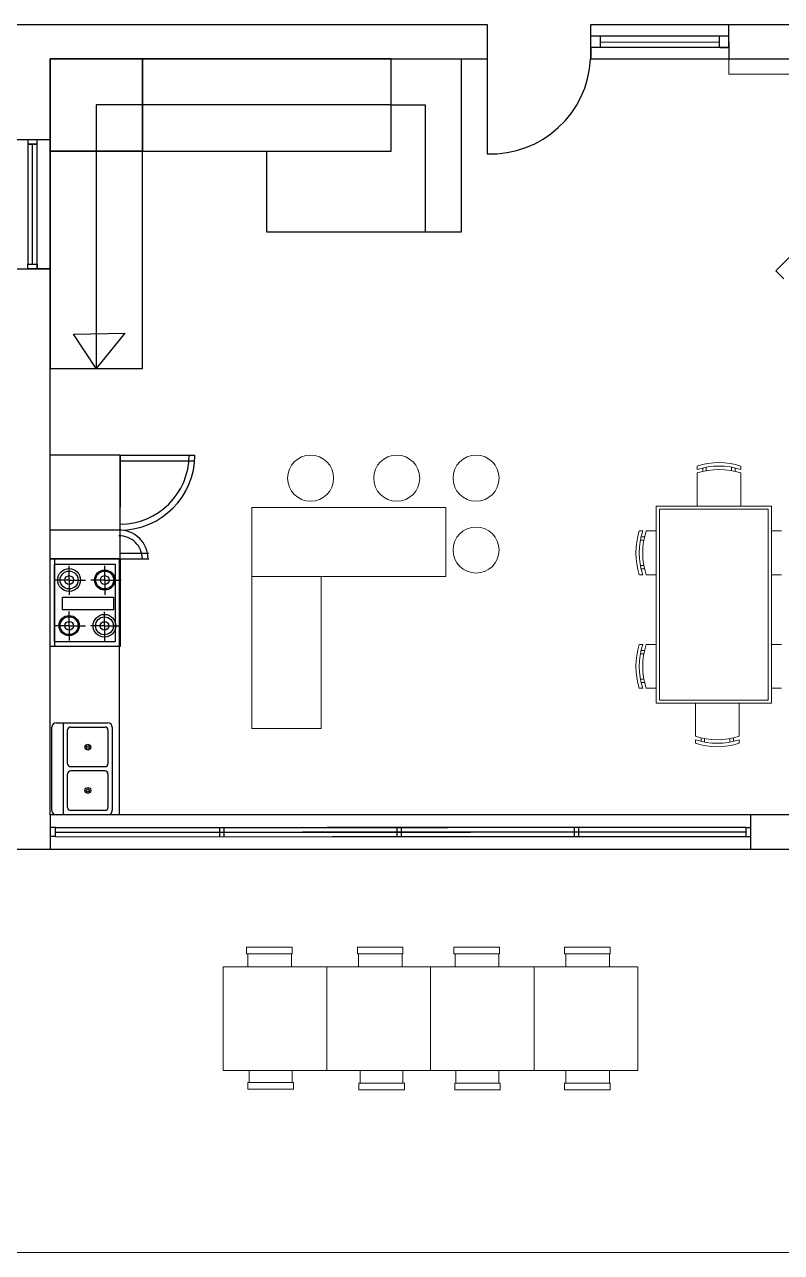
# Model space of a CAD drawing. Header units: inches. Extents: x 15 to 22798, y 21 to 21519.
# Drawn here: x 17968 to 18625, y 10739 to 11806 of the extents above; entities that cross this region are included whole.
import ezdxf

# ---------------------------------------------------------------- set-up
doc = ezdxf.new("R2010")
doc.units = ezdxf.units.IN
doc.header["$MEASUREMENT"] = 0
doc.layers.add('ARREDAMENTO', color=8, linetype='Continuous', lineweight=13)
doc.layers.add('INFISSI', color=4, linetype='Continuous')

# ---------------------------------------------------------------- blocks, each defined once
blk = doc.blocks.new('fornello')
at = {"ltscale": 0.02}
for p, q in [((18050, 11273.9), (17990, 11273.9)), ((17993.2, 11273.9), (17993.2, 11197.7)), ((18005.8, 11255.5), (18005.8, 11267.8)), ((18036.7, 11255.5), (18036.7, 11267.8)), ((18050, 11273.9), (18050, 11197.7)), ((18005.8, 11255.5), (17993.9, 11255.5)), ((18005.8, 11255.5), (18020, 11255.5)), ((18005.8, 11255.5), (18005.8, 11242.6)), ((18036.7, 11255.5), (18024.8, 11255.5)), ((18036.7, 11255.5), (18036.7, 11242.6)), ((18036.7, 11255.5), (18050.9, 11255.5)), ((18005.8, 11215.8), (18005.8, 11228.1)), ((18036.5, 11215.7), (18036.5, 11227.9)), ((18005.8, 11215.8), (17993.9, 11215.8)), ((18005.8, 11215.8), (18005.8, 11202.9)), ((18005.8, 11215.8), (18020, 11215.8)), ((18036.5, 11215.7), (18024.6, 11215.7)), ((18036.5, 11215.7), (18036.5, 11202.8)), ((18036.5, 11215.7), (18050.7, 11215.7)), ((18050, 11197.7), (17990, 11197.7))]:
    blk.add_line(p, q, dxfattribs=at)
blk.add_lwpolyline([(18000, 11240.6), (18044.4, 11240.6), (18044.4, 11229.6), (18000, 11229.6)], close=True, dxfattribs=at)
for centre, radius in [((18005.8, 11255.5), 9.9), ((18005.8, 11255.5), 7.78), ((18005.8, 11255.5), 3.78), ((18036.7, 11255.5), 8.81), ((18036.7, 11255.5), 7.78), ((18036.7, 11255.5), 3.78), ((18005.8, 11215.9), 8.8), ((18005.8, 11215.8), 7.78), ((18036.5, 11215.7), 9.9), ((18036.5, 11215.7), 7.78), ((18005.8, 11215.8), 3.78), ((18036.5, 11215.7), 3.78)]:
    blk.add_circle(centre, radius, dxfattribs=at)
blk = doc.blocks.new('DBLSK32T')
for p, q in [((-16, -4), (16, -4)), ((-0.75, -18.5), (-0.75, -6.5)), ((0.75, -6.5), (0.75, -18.5))]:
    blk.add_line(p, q)
for points in [[(-14.5, 0), (14.5, 0)], [(-16, -19.5), (-16, -1.5)], [(16, -1.5), (16, -19.5)], [(-14.5, -18.5), (-14.5, -6.5)], [(-13.5, -5.5), (-1.75, -5.5)], [(1.75, -5.5), (13.5, -5.5)], [(14.5, -6.5), (14.5, -18.5)], [(14.5, -21), (-14.5, -21)], [(-1.75, -19.5), (-13.5, -19.5)], [(13.5, -19.5), (1.75, -19.5)]]:
    blk.add_lwpolyline(points)
for centre, radius in [((-7.5, -12.5), 1), ((-7.5, -12.5), 0.5), ((7.5, -12.5), 1), ((7.5, -12.5), 0.5)]:
    blk.add_circle(centre, radius)
for centre, radius, start, end in [((-14.5, -1.5), 1.5, 90, 180), ((14.5, -1.5), 1.5, 0, 90), ((-13.5, -6.5), 1, 90, 180), ((-1.75, -6.5), 1, 0, 90), ((1.75, -6.5), 1, 90, 180), ((13.5, -6.5), 1, 0, 90), ((-14.5, -19.5), 1.5, 180, 270), ((-13.5, -18.5), 1, 180, 270), ((-1.75, -18.5), 1, 270, 0), ((1.75, -18.5), 1, 180, 270), ((13.5, -18.5), 1, 270, 0), ((14.5, -19.5), 1.5, 270, 0)]:
    blk.add_arc(centre, radius, start, end)

msp = doc.modelspace()

# ---------------------------------------------------------------- linework, layer by layer
for p, q in [((18369.3, 11805.6), (18369.3, 11775.7)), ((18459.3, 11775.7), (18459.3, 11805.6)), ((18579.3, 11795.6), (18579.3, 11805.6)), ((18459.3, 11785.2), (18459.3, 11795.6)), ((18579.3, 11785.6), (18579.3, 11795.6)), ((18579.3, 11790.4), (18579.3, 11785.6)), ((18459.3, 11785.6), (18459.3, 11775.7)), ((18579.3, 11785.6), (18579.3, 11775.7)), ((18369.3, 11775.7), (18369.3, 11693.3)), ((18620.1, 11591.7), (18797.5, 11768.7)), ((18286, 11735.7), (18030, 11735.7)), ((18030, 11735.7), (18030, 11506.7)), ((18286, 11735.7), (18315.5, 11735.7)), ((18315.5, 11735.7), (18315.5, 11625.2)), ((17959.3, 11705.6), (17990, 11705.6)), ((17959.3, 11593.3), (17990, 11593.3)), ((17974.7, 11593.3), (17970.7, 11593.3)), ((17990, 11593.3), (17974.7, 11593.3)), ((18627.1, 11584.6), (18620.1, 11591.7)), ((18010.3, 11536.6), (18054.9, 11537.4)), ((18030, 11506.7), (18010.3, 11536.6)), ((18054.9, 11537.4), (18030, 11506.7)), ((18050.6, 11431.4), (17990, 11431.4)), ((18050.6, 11341.4), (18050.6, 11431.4)), ((18050.6, 11341.4), (18050.6, 11431.4)), ((18050.6, 11431.4), (18050.6, 11386.4)), ((18050.6, 11431.4), (18115.6, 11431.4)), ((18050.6, 11426.4), (18115.6, 11426.4)), ((18050.6, 11366.4), (17990, 11366.4)), ((18050.6, 11346.4), (18075.6, 11346.4)), ((18050.6, 11341.4), (18075.6, 11341.4)), ((17990, 11119), (17990, 11088.8)), ((18598.2, 11119), (18598.2, 11088.8))]:
    msp.add_line(p, q)
at = {"ltscale": 0.02}
for p, q in [((17990, 11341.4), (18050, 11341.4)), ((17990, 11273.9), (17990, 11341.4)), ((18050, 11341.4), (17990, 11341.4)), ((17990, 11341.4), (18050, 11341.4)), ((17990, 11341.4), (18050, 11341.4)), ((17990, 11197.7), (17990, 11273.9)), ((17990, 11119), (17990, 11197.7)), ((18050, 11119), (17990, 11119))]:
    msp.add_line(p, q, dxfattribs=at)
for points in [[(18459.3, 11805.6), (19265.8, 11805.6), (19265.8, 11088.8), (17959.3, 11088.8), (17959.3, 11805.6), (18369.3, 11805.6)], [(18459.3, 11775.7), (19236.5, 11775.7), (19236.5, 11119), (17990, 11119), (17990, 11775.7), (18369.3, 11775.7)], [(18178, 11775.7), (18346.8, 11775.7), (18346.8, 11625.2), (18178, 11625.2), (18178, 11695.7)]]:
    msp.add_lwpolyline(points)
for points in [[(17990, 11695.7), (18070, 11695.7), (18070, 11775.7), (17990, 11775.7)], [(18070, 11775.7), (18070, 11695.7), (18286, 11695.7), (18286, 11775.7)], [(17990, 11695.7), (17990, 11506.7), (18070, 11506.7), (18070, 11695.7)], [(17990, 11341.4), (18050, 11341.4), (18050, 11119), (17990, 11119)]]:
    msp.add_lwpolyline(points, close=True)
msp.add_lwpolyline([(17993.8, 11336.9), (18046.3, 11336.9), (18046.3, 11269.4), (17993.8, 11269.4)], close=True, dxfattribs=at)
for centre, radius, start, end in [((18372.4, 11780.2), 87, 267.9412, 357.0563), ((18050.6, 11431.4), 65, 270, 0), ((18050.6, 11431.4), 60, 270, 0), ((18050, 11341.4), 25, 0, 91.3086), ((18050, 11341.4), 20, 0, 91.3086)]:
    msp.add_arc(centre, radius, start, end)
at = {"layer": 'ARREDAMENTO'}
for p, q in [((18551.7, 11422), (18551.7, 11419)), ((18551.7, 11416), (18551.7, 11387.3)), ((18556.7, 11417.4), (18556.7, 11420.4)), ((18559.7, 11421), (18559.7, 11418)), ((18581.7, 11421), (18581.7, 11418)), ((18584.7, 11417.4), (18584.7, 11420.4)), ((18589.7, 11422), (18589.7, 11419)), ((18589.7, 11416), (18589.7, 11387.3)), ((18333.6, 11386), (18165.2, 11386)), ((18165.2, 11386), (18165.2, 11326)), ((18333.6, 11326), (18333.6, 11386)), ((18516.2, 11387.3), (18616.2, 11387.3)), ((18516.2, 11215.9), (18516.2, 11387.3)), ((18519.1, 11384.5), (18613.4, 11384.5)), ((18519.1, 11218.7), (18519.1, 11384.5)), ((18613.4, 11384.5), (18613.4, 11218.7)), ((18616.2, 11387.3), (18616.2, 11215.9)), ((18501.6, 11365.6), (18504.6, 11365.6)), ((18507.6, 11365.6), (18516.2, 11365.6)), ((18624.9, 11365.6), (18616.2, 11365.6)), ((18502.5, 11357.6), (18505.5, 11357.6)), ((18506.2, 11360.6), (18503.2, 11360.6)), ((18502.5, 11335.6), (18505.5, 11335.6)), ((18506.2, 11332.6), (18503.2, 11332.6)), ((18165.2, 11326), (18246.3, 11326)), ((18225.8, 11326), (18333.6, 11326)), ((18504.6, 11327.6), (18501.6, 11327.6)), ((18507.6, 11327.6), (18516.2, 11327.6)), ((18624.9, 11327.6), (18616.2, 11327.6)), ((18504.6, 11266.9), (18501.6, 11266.9)), ((18507.6, 11266.9), (18516.2, 11266.9)), ((18624.9, 11266.9), (18616.2, 11266.9)), ((18502.5, 11258.9), (18505.5, 11258.9)), ((18506.2, 11261.9), (18503.2, 11261.9)), ((18502.5, 11236.9), (18505.5, 11236.9)), ((18506.2, 11233.9), (18503.2, 11233.9)), ((18501.6, 11228.9), (18504.6, 11228.9)), ((18507.6, 11228.9), (18516.2, 11228.9)), ((18624.9, 11228.9), (18616.2, 11228.9)), ((18516.2, 11215.9), (18616.2, 11215.9)), ((18519.1, 11218.7), (18613.4, 11218.7)), ((18550.2, 11187.2), (18550.2, 11215.9)), ((18588.2, 11187.2), (18588.2, 11215.9)), ((18550.2, 11181.2), (18550.2, 11184.2)), ((18555.2, 11185.8), (18555.2, 11182.8)), ((18558.2, 11182.2), (18558.2, 11185.2)), ((18580.2, 11182.2), (18580.2, 11185.2)), ((18583.2, 11185.8), (18583.2, 11182.8)), ((18588.2, 11181.2), (18588.2, 11184.2)), ((18161.5, 10998.2), (18161.5, 10987)), ((18161.5, 10998.2), (18199.5, 10998.2)), ((18199.5, 10987), (18199.5, 10998.2)), ((18257.8, 10998.2), (18257.8, 10987)), ((18295.7, 10987), (18295.7, 10998.2)), ((18341.5, 10998.2), (18341.5, 10987)), ((18379.5, 10987), (18379.5, 10998.2)), ((18437.8, 10998.2), (18437.8, 10987)), ((18475.7, 10987), (18475.7, 10998.2)), ((18161.5, 10987), (18199.5, 10987)), ((18257.8, 10987), (18295.7, 10987)), ((18320.3, 10987), (18320.3, 10897)), ((18320.3, 10987), (18410.3, 10987)), ((18410.3, 10897), (18410.3, 10987)), ((18320.3, 10961), (18320.3, 10923.1)), ((18500.3, 10960.4), (18500.3, 10922.4)), ((18230.3, 10897), (18140.3, 10897)), ((18162.8, 10886.5), (18162.8, 10897.2)), ((18200, 10897), (18200, 10886.5)), ((18258.3, 10897), (18296.3, 10897)), ((18259, 10886), (18259, 10897.2)), ((18296.3, 10897), (18296.3, 10885.9)), ((18320.3, 10897), (18410.3, 10897)), ((18342.2, 10886), (18342.2, 10897)), ((18379.5, 10897), (18379.5, 10886)), ((18437.8, 10885.9), (18437.8, 10897)), ((18475.7, 10897), (18475.7, 10885.9)), ((18162.8, 10886.5), (18201.3, 10886.5)), ((17959.3, 10738.8), (19265.8, 10738.8))]:
    msp.add_line(p, q, dxfattribs=at)
for points in [[(18579.3, 11775.7), (18736.5, 11775.7), (18736.5, 11762.6), (18579.3, 11762.6)], [(18165.2, 11194), (18225.2, 11194), (18225.2, 11326), (18165.2, 11326)], [(18256.7, 11004), (18296.3, 11004), (18296.3, 10998.2), (18256.7, 10998.2)], [(18340.5, 11004), (18380, 11004), (18380, 10998.2), (18340.5, 10998.2)], [(18436.7, 11004), (18476.3, 11004), (18476.3, 10998.2), (18436.7, 10998.2)], [(18140.3, 10987), (18230.3, 10987), (18230.3, 10897), (18140.3, 10897)], [(18230.3, 10987), (18320.3, 10987), (18320.3, 10897), (18230.3, 10897)], [(18410.3, 10987), (18500.3, 10987), (18500.3, 10897), (18410.3, 10897)], [(18257.9, 10880.2), (18297.5, 10880.2), (18297.5, 10886), (18257.9, 10886)], [(18341.2, 10880.2), (18380.7, 10880.2), (18380.7, 10886), (18341.2, 10886)], [(18436.7, 10880), (18476.3, 10880), (18476.3, 10885.9), (18436.7, 10885.9)]]:
    msp.add_lwpolyline(points, close=True, dxfattribs=at)
for points in [[(18161.5, 10998.2), (18160.5, 10998.2), (18160.5, 11004), (18200, 11004), (18200, 10998.2), (18199.5, 10998.2)], [(18162.8, 10886.5), (18161.7, 10886.5), (18161.7, 10880.7), (18201.3, 10880.7), (18201.3, 10886.5), (18200.7, 10886.5)]]:
    msp.add_lwpolyline(points, dxfattribs=at)
for centre in [(18216.1, 11411.5), (18290.9, 11411.5), (18359.8, 11411.5), (18359.8, 11349)]:
    msp.add_circle(centre, 20, dxfattribs=at)
for centre, start, end in [((18570.7, 11363.3), 72.0547, 107.9453), ((18570.7, 11360.3), 72.0547, 107.9453), ((18570.7, 11357.3), 72.0547, 107.9453), ((18560.2, 11346.6), 162.0547, 197.9453), ((18563.2, 11346.6), 162.0547, 197.9453), ((18566.2, 11346.6), 162.0547, 197.9453), ((18560.2, 11247.9), 162.0547, 197.9453), ((18563.2, 11247.9), 162.0547, 197.9453), ((18566.2, 11247.9), 162.0547, 197.9453), ((18569.2, 11245.9), 252.0547, 287.9453), ((18569.2, 11242.9), 252.0547, 287.9453), ((18569.2, 11239.9), 252.0547, 287.9453)]:
    msp.add_arc(centre, 61.7, start, end, dxfattribs=at)
at = {"layer": 'INFISSI'}
for p, q in [((18579.3, 11795.6), (18459.3, 11795.6)), ((18467.6, 11795.6), (18467.6, 11785.6)), ((18467.6, 11790.4), (18571, 11790.6)), ((18571, 11795.6), (18571, 11785.6)), ((18579.3, 11785.6), (18459.3, 11785.6)), ((18571.7, 11785.6), (18579.3, 11785.6)), ((17970.7, 11705.6), (17970.7, 11597.3)), ((17978.7, 11593.3), (17978.7, 11705.4)), ((17970.7, 11701.6), (17978.7, 11701.6)), ((17978.7, 11701.6), (17970.7, 11701.6)), ((17974.7, 11597.3), (17974.7, 11701.6)), ((17970.7, 11593.3), (17970.7, 11597.3)), ((17970.7, 11597.3), (17978.7, 11597.3)), ((17970.7, 11597.3), (17974.7, 11597.3)), ((17978.7, 11597.3), (17978.7, 11593.3)), ((17994.7, 11108.1), (17990, 11108.1)), ((17994.7, 11104.1), (17994.7, 11108.1)), ((17994.7, 11108.1), (18335.1, 11108)), ((18137.1, 11108), (18137.1, 11100)), ((18141.1, 11100), (18141.1, 11108)), ((18594.2, 11108), (18230.4, 11108)), ((18290.2, 11108), (18286.2, 11108)), ((18291.1, 11108), (18291.1, 11100)), ((18295.1, 11100), (18295.1, 11108)), ((18444.2, 11108), (18440.2, 11108)), ((18445.1, 11108), (18445.1, 11100)), ((18449.1, 11100), (18449.1, 11108)), ((18594.2, 11104), (18594.2, 11108)), ((18594.2, 11108), (18598.2, 11108)), ((17994.7, 11100.1), (17990, 11100.1)), ((17994.7, 11100.1), (17994.7, 11104.1)), ((17994.7, 11104.1), (18356.4, 11104)), ((17994.7, 11104.1), (17994.7, 11103.9)), ((17994.7, 11103.9), (18354.8, 11103.8)), ((17994.7, 11100.1), (18330.4, 11100)), ((18594.2, 11104), (18209, 11104)), ((18594.2, 11103.8), (18210.7, 11103.8)), ((18594.2, 11100), (18235, 11100)), ((18440.2, 11100), (18290.2, 11100)), ((18594.2, 11100), (18444.2, 11100)), ((18594.2, 11100), (18594.2, 11104)), ((18594.2, 11104), (18594.2, 11103.8)), ((18598.2, 11100), (18594.2, 11100))]:
    msp.add_line(p, q, dxfattribs=at)

# ---------------------------------------------------------------- block references
msp.add_blockref('fornello', (0.6, 67.5))
at = {"xscale": 2.5, "yscale": 2.5, "zscale": 2.5, "rotation": 90}
msp.add_blockref('DBLSK32T', (17991.4, 11159), dxfattribs=at)

doc.saveas('drawing.dxf')
